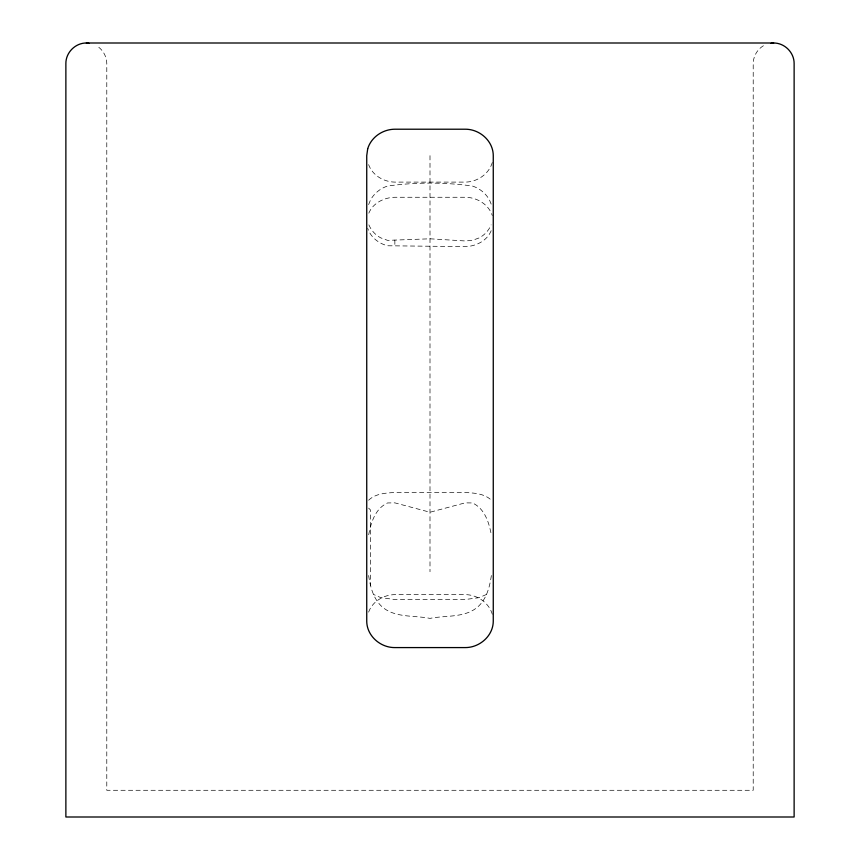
<?xml version="1.0" encoding="UTF-8"?>
<svg xmlns="http://www.w3.org/2000/svg" width="860" height="860" viewBox="0 0 860 860"><rect width="100%" height="100%" fill="white"/><g stroke="black" fill="none" stroke-linecap="round" stroke-linejoin="round"><path stroke-width="0.64" stroke-dasharray="4.3 3.22" d="M491.372 575.544C489.759 586.326 487.05 597.496 479.203 605.569C466.367 618.329 446.297 615.072 430 618.383C413.703 615.072 393.633 618.329 380.797 605.569C372.95 597.496 370.241 586.326 368.628 575.544M368.714 534.769C370.907 522.547 375.368 508.443 387.581 502.95L394.858 502.863L430 512.237L465.142 502.863L472.419 502.95C484.631 508.443 489.093 522.547 491.286 534.769M368.628 204.594L370.499 199.982A30.304 30.035 -90 0 1 387.581 186.04C415.563 182.137 444.437 182.126 472.419 186.04A30.304 30.035 -90 0 1 489.49 199.982L491.372 204.594M368.628 612.116C372.423 601.366 383.743 594.787 394.858 594.625L465.142 594.625C477.182 594.679 488.824 602.538 492.307 614.244M492.307 162.508C488.824 174.214 477.182 182.051 465.142 182.105L394.858 182.105C383.754 181.954 372.423 175.375 368.628 164.636M368.822 213.173C372.95 202.96 384.248 197.445 394.858 197.262L465.142 197.262C476.762 197.327 488.577 204.164 492.307 215.548M491.178 230.706C487.05 240.918 475.752 246.422 465.142 246.616L387.581 245.767C378.637 243.53 370.649 237.231 367.693 228.319M368.628 500.219C375.411 493.554 385.861 492.984 394.858 492.511L465.142 492.511C474.139 492.984 484.588 493.554 491.372 500.219M763.433 45.741C757.262 49.45 753.328 56.255 753.209 63.457L753.209 790.286L106.79 790.286L106.79 63.457C106.672 56.255 102.738 49.45 96.567 45.741M486.588 594.4L479.203 597.646L465.142 599.528L394.858 599.528L380.797 597.646L373.412 594.4M368.628 508.131L370.499 510.002L370.499 585.606M430 155.66L430 571.728M394.858 240.09L394.858 245.852M368.875 224.869A26.327 26.101 -90 0 0 380.797 237.887L387.581 240.359L430 238.8L465.142 240.961L472.419 240.359L479.203 237.887A26.327 26.101 -90 0 0 491.125 224.869"/><path stroke-width="1.29" d="M86.333 43C75.39 42.935 65.811 52.503 65.876 63.457L65.876 817L794.124 817L794.124 63.457C794.188 52.503 784.61 42.935 773.667 43L86.333 43L88.978 43.344M771.022 43.344L773.667 43M367.693 148.812L366.736 155.66L366.736 621.103C366.747 635.884 380.432 647.73 394.858 647.58L465.142 647.58C479.568 647.73 493.253 635.884 493.264 621.103L493.264 155.66C493.242 140.879 479.558 129.054 465.142 129.215L394.858 129.215C382.818 129.269 371.176 137.106 367.693 148.812"/></g></svg>
